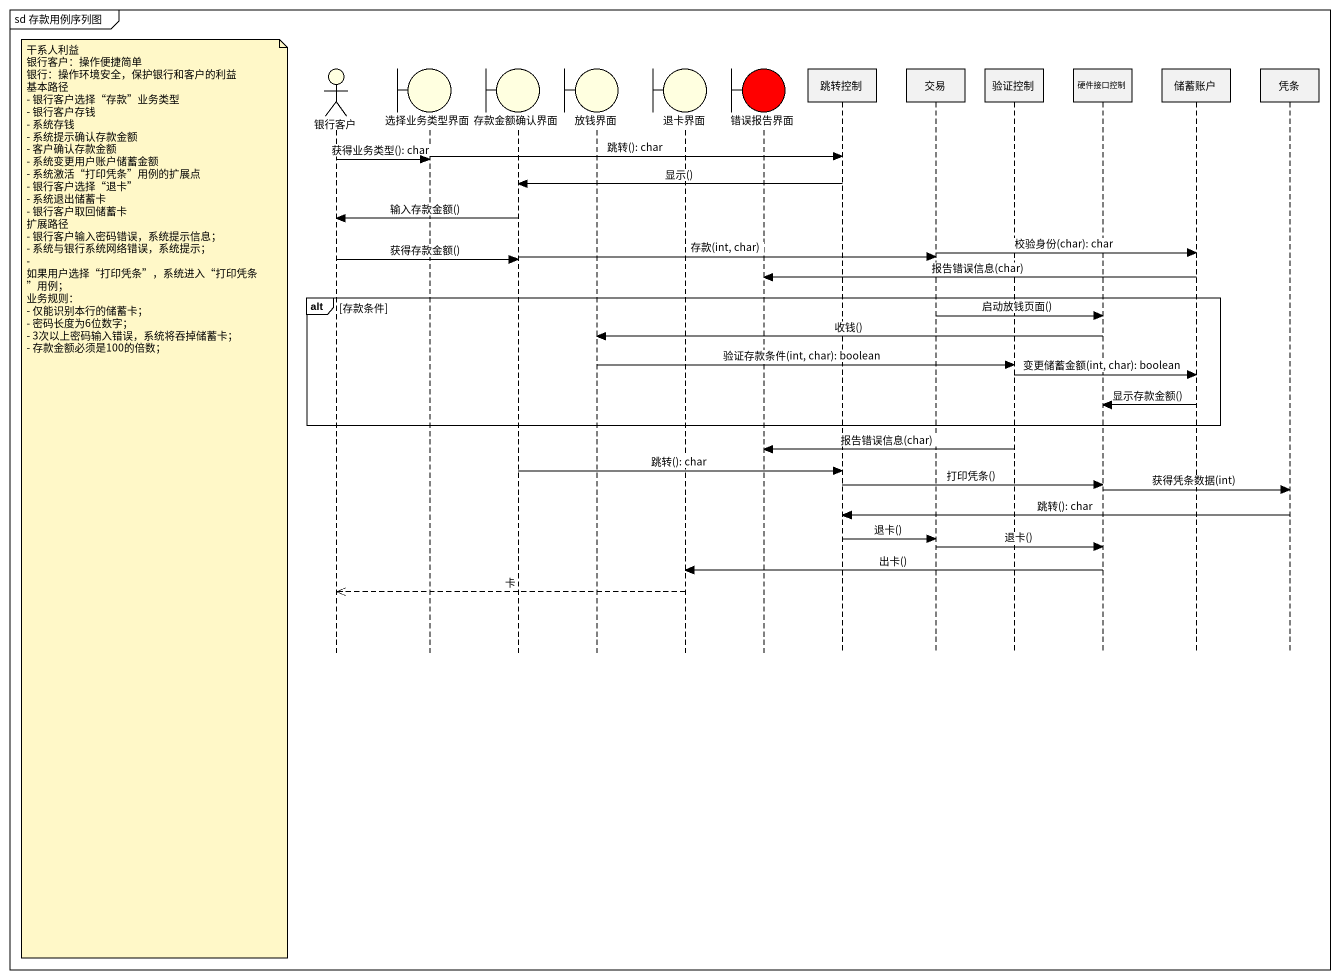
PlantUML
@startuml
mainframe sd 存款用例序列图
hide footbox
actor 银行客户 #FFFFE0
boundary 选择业务类型界面 #FFFFE0
boundary 存款金额确认界面 #FFFFE0
boundary 放钱界面 #FFFFE0
boundary 退卡界面 #FFFFE0
boundary 错误报告界面 #FF0000
participant 跳转控制
participant 交易
participant 验证控制
participant 硬件接口控制
participant 储蓄账户
participant 凭条

选择业务类型界面 -> 跳转控制 : 跳转(): char
银行客户 -> 选择业务类型界面 : 获得业务类型(): char
跳转控制 -> 存款金额确认界面 : 显示()
存款金额确认界面 -> 银行客户 : 输入存款金额()
交易 -> 储蓄账户 : 校验身份(char): char
存款金额确认界面 -> 交易 : 存款(int, char)
银行客户 -> 存款金额确认界面 : 获得存款金额()
储蓄账户 -> 错误报告界面 : 报告错误信息(char)
alt 存款条件
  交易 -> 硬件接口控制 : 启动放钱页面()
  硬件接口控制 -> 放钱界面 : 收钱()
  放钱界面 -> 验证控制 : 验证存款条件(int, char): boolean
  验证控制 -> 储蓄账户 : 变更储蓄金额(int, char): boolean
  储蓄账户 -> 硬件接口控制 : 显示存款金额()
end
验证控制 -> 错误报告界面 : 报告错误信息(char)
存款金额确认界面 -> 跳转控制 : 跳转(): char
跳转控制 -> 硬件接口控制 : 打印凭条()
硬件接口控制 -> 凭条 : 获得凭条数据(int)
note left of 银行客户
  干系人利益
  银行客户：操作便捷简单
  银行：操作环境安全，保护银行和客户的利益
  基本路径
  - 银行客户选择“存款”业务类型
  - 银行客户存钱
  - 系统存钱
  - 系统提示确认存款金额
  - 客户确认存款金额
  - 系统变更用户账户储蓄金额
  - 系统激活“打印凭条”用例的扩展点
  - 银行客户选择“退卡”
  - 系统退出储蓄卡
  - 银行客户取回储蓄卡
  扩展路径
  - 银行客户输入密码错误，系统提示信息；
  - 系统与银行系统网络错误，系统提示；
  - 如果用户选择“打印凭条”，系统进入“打印凭条”用例；
  业务规则：
  - 仅能识别本行的储蓄卡；
  - 密码长度为6位数字；
  - 3次以上密码输入错误，系统将吞掉储蓄卡；
  - 存款金额必须是100的倍数；
end note
凭条 -> 跳转控制 : 跳转(): char
跳转控制 -> 交易 : 退卡()
交易 -> 硬件接口控制 : 退卡()
硬件接口控制 -> 退卡界面 : 出卡()
退卡界面 -->> 银行客户 : 卡
@enduml
